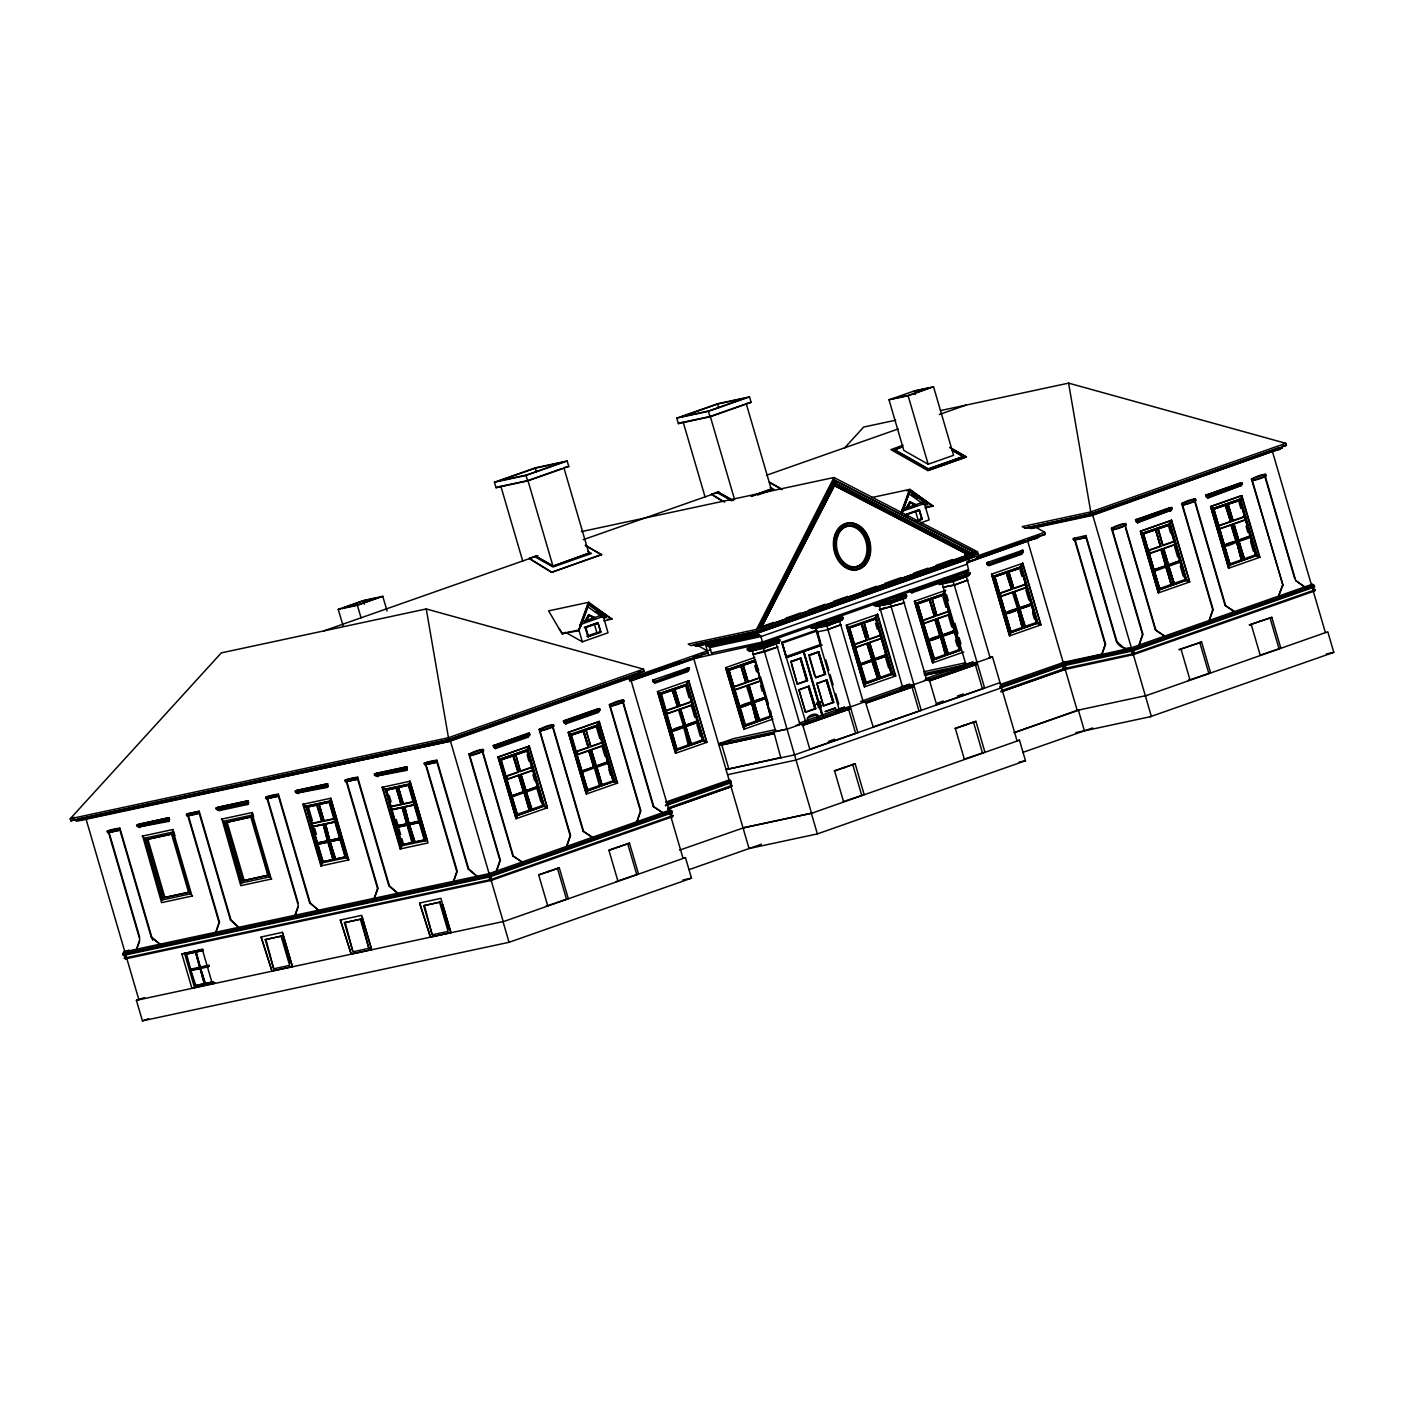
<?xml version="1.0" encoding="UTF-8"?>
<svg xmlns="http://www.w3.org/2000/svg" width="1404" height="1404" viewBox="0 0 1404 1404"><rect width="100%" height="100%" fill="white"/><g stroke="black" fill="none" stroke-linecap="round" stroke-linejoin="round"><path stroke-width="1.5" d="M818.269 703.457L816.25 704.141M137.434 826.517L167.883 820.796L169.357 820.129L169.112 817.654L138.592 824.183L136.539 825.868L167.392 819.866M295.946 792.558L326.395 786.819L327.852 786.17L327.606 783.678L297.104 790.224L295.033 791.891L325.886 785.889M375.184 775.57L405.633 769.848L407.107 769.181L406.862 766.707L376.342 773.235L374.289 774.92L405.124 768.918M653.193 681.853C658.055 681.66 652.86 684.397 652.702 680.133L688.802 667.672L689.434 668.444L654.878 681.484L654.475 679.817L652.702 680.133M910.845 592.014L912.231 592.751L910.389 591.435M987.468 564.338C991.944 564.531 986.749 566.76 986.714 562.723L1022.814 550.245L1023.428 551.035L987.205 564.426M248.824 802.404L246.683 803.035L247.718 804.51L248.368 800.666L217.848 807.212L215.742 808.792L246.911 802.983L246.384 801.333L248.368 800.666M527.606 736.293L528.746 736.047L527.606 737.275L527.641 733.485L493.208 745.594L493.717 747.297L495.858 747.612L529.554 734.924M687.311 670.603L687.135 668.041L688.802 667.672M125.904 957.177L123.868 953.263L124.394 951.736M1111.441 528.237C1128.798 519.217 1132.888 525.675 1112.407 529.852L1112.74 527.957L1111.441 528.237L1142.505 634.433L1139.013 645.173L1142.961 634.345L1111.898 528.15M529.326 558.652L551.509 572.341L601.544 554.755L585.38 545.243M534.503 556.528L552.965 567.005L591.505 553.457L587.82 551.351M535.749 556.388L552.983 566.163L588.838 553.123M551.509 572.341L601.579 554.44M588.996 553.211L552.983 566.163L527.939 480.519L561.916 468.567M711.67 494.541L722.762 501.386M716.847 492.418L731.624 500.807M718.093 492.277L731.888 500.105M751.316 496.437L771.182 489.013M902.526 446.577L894.19 449.947L902.491 446.893M894.208 449.789L927.904 469.076L963.091 456.704L951.859 450.175M927.833 470.586L966.391 456.879L949.771 447.437L966.373 457.037L927.833 470.586L890.908 449.631L903.088 445.191M1313.828 585.731C1313.758 587.311 1313.495 589.662 1315.021 590.628A2.281 2.281 35.1 0 1 1314.425 591.066L1132.923 654.808L1131.905 654.036L1132.607 652.667L1131.115 651.298L1131.01 647.928L1312.231 584.275L1313.881 585.521M330.747 798.244L329.975 801.965L345.998 856.791L348.262 860.09L330.747 798.244L302.895 804.281L320.937 865.935L348.771 859.897L331.344 800.298M427.413 840.856L409.986 781.256L428.027 842.926L400.175 848.964L382.151 787.293L409.986 781.256L409.231 784.994L426.026 840.68L401.298 845.857L385.398 789.101L409.442 783.941L426.026 840.68L424.306 839.89L408.336 785.275L409.231 784.994L385.749 790.329L409.231 784.994L408.388 785.485L409.442 783.941M1064.601 663.759L1063.6 662.302M1065.338 667.777L1064.495 665.689L1063.354 666.9L1064.987 668.286L1065.215 665.233L1066.32 669.006L1000.806 691.944M1062.231 663.355L1131.431 647.841L1132.01 650.122L1062.723 664.759M517.813 814.127L516.093 818.707L498.051 757.037L516.093 818.707L547.384 807.774L529.343 746.103L498.051 757.037L501.895 759.722L527.588 750.684L516.04 754.755M585.714 791.961L568.269 732.361L586.31 794.015L588.03 789.452M677.307 748.683L675.587 753.264L657.546 691.593L675.587 753.264L706.861 742.33L688.837 680.659L686.433 683.836M743.067 727.272L725.64 667.655L744.12 729.22L744.787 725.096L728.746 670.27L725.64 667.655L754.861 657.441M864.425 686.872L865.531 682.642L849.508 627.834L846.384 625.201L877.675 614.268L895.717 675.938L864.425 686.872L846.384 625.201L863.829 684.819M963.793 652L932.502 662.934L914.478 601.263L932.958 662.828L934.239 658.353L933.309 659.88L916.724 603.158L944.436 593.734L960.898 650.052L933.309 659.88M124.324 954.334L123.096 954.755C126.729 955.001 124.236 957.861 124.991 958.756A2.281 2.281 35.1 0 0 125.728 958.809L491.681 880.308L489.733 873.516L123.903 951.912L122.797 953.72L123.096 954.755L489.733 876.184L672.147 812.038C669.217 814.197 672.849 815.285 672.709 816.444A2.281 2.281 35.1 0 1 672.112 816.882L490.593 880.624L489.68 880.01L488.697 873.744L669.919 810.09C674.482 810.81 668.655 813.46 671.849 811.021L489.434 875.148L122.797 953.72L124.236 953.369M820.305 705.352L820.796 705.58M152.685 940.224L119.919 828.184C118.901 828.027 102.229 830.975 108.529 832.519L139.786 939.416L136.592 949.192L139.663 941.189M186.907 815.847L187.767 815.548L219.024 922.428L215.847 932.221L219.55 922.252L187.785 813.653C181.52 818.093 198.122 813.934 199.157 813.109L230.414 919.989L238.61 927.342L230.94 919.813L199.175 811.214L187.785 813.653M267.023 798.56L278.413 796.121L309.67 903L318.375 910.178L310.179 902.825L278.431 794.225C277.395 794.067 260.74 796.998 267.023 798.56L298.28 905.44L295.086 915.232L298.157 907.23M346.279 781.572L357.651 779.132L388.908 886.029L397.63 893.19L389.435 885.854L357.669 777.237C356.634 777.079 339.979 780.027 346.279 781.572L377.536 888.469L374.341 898.244L378.045 888.293L346.893 781.765M425.517 764.601L436.907 762.161L468.164 869.041L476.869 876.201L468.673 868.865L436.925 760.266C435.889 760.091 419.234 763.039 425.517 764.601L456.774 871.48L453.597 881.273L457.283 871.305L426.763 766.882M1074.569 537.995L1073.06 539.469L1074.586 539.873L1105.141 644.366L1101.947 654.159L1105.615 644.208L1075.183 540.084M587.662 606.703L603.72 618.058L606.458 617.462L588.609 604.861L580.765 626.5L580.256 624.78L588.101 603.141L611.916 619.129L603.895 620.849M588.803 602.263L578.764 630.027L562.004 633.625L548.595 610.88L588.803 602.263L611.916 619.129M589.013 602.948L578.957 630.712L562.004 633.625M483.502 751.07L469.831 755.756C490.961 751.122 485.661 745.384 468.866 754.141L499.929 860.354L496.472 871.059L500.386 860.248L469.322 754.053M553.755 726.359L540.049 731.063C561.231 726.412 555.914 720.691 539.101 729.448L570.147 835.661L566.654 846.384L570.603 835.555L539.557 729.36M623.99 701.667L610.319 706.37C631.449 701.719 626.149 695.998 609.354 704.755L640.417 810.95L636.925 821.691L640.873 810.863L609.81 704.65M902.14 509.915L908.546 492.207M901.35 513.144L909.967 489.347L933.081 506.212L925.06 507.932M902.333 511.688L910.178 490.031L933.081 506.212M901.93 513.583L909.757 491.944L927.623 504.562L924.885 505.142L908.809 493.787M1195.804 500.649L1182.624 505.177C1203.07 500.754 1197.84 495.033 1181.659 503.545L1212.723 609.757L1209.23 620.48L1213.179 609.652L1182.115 503.457M1282.484 585.24L1278.553 596.051L1282.923 585.135L1252.368 480.642C1272.866 476.465 1268.76 470.007 1251.42 479.027L1282.923 585.135M563.934 722.621L566.023 723.85L565.601 722.253L600.157 709.213L597.858 708.792L563.425 720.901L563.934 722.621L565.865 722.165L565.198 720.568L563.425 720.901M988.942 564.004L988.469 562.39L986.714 562.723M1135.52 519.778L1137.187 519.41L1137.696 521.13L1172.252 508.09L1169.953 507.669L1135.52 519.778L1136.029 521.481L1138.17 521.797L1171.866 509.108M1205.738 495.086L1207.405 494.734L1207.984 496.384L1242.47 483.397L1240.171 482.994L1205.738 495.086L1206.247 496.805L1208.388 497.121L1242.084 484.433M278.431 794.225L276.816 795.384L278.413 796.121M406.862 766.707C402.351 765.917 406.721 772.726 406.914 769.392M436.925 760.266L435.328 761.424L436.907 762.161M779.571 640.961L778.746 642.19M842.944 618.673L840.434 620.27M906.335 596.402L903.825 597.999M969.725 574.113L967.654 575.605M320.937 865.935L323.236 861.67L312.495 826.903L335.784 821.831L312.372 826.587L334.678 821.814M400.175 848.964L402.474 844.681L391.646 809.968M729.167 779.817L730.642 780.747L731.677 786.556L668.093 808.915M840.715 620.445L840.733 620.392A1.878 1.228 70.6 0 1 840.382 620.726M967.496 575.868L967.496 575.833A1.878 1.228 70.6 0 1 967.145 576.166M1064.636 663.671L999.841 686.328M547.384 807.774L528.887 746.208L526.869 750.631L532.186 766.988L520.568 771.042M617.602 783.081L613.109 780.764L597.086 725.938L599.104 721.516L617.602 783.081L586.31 794.015M755.019 660.003L770.48 716.058L771.603 716.742L744.471 726.272L727.886 669.55L755.019 660.003L758.634 670.55M1140.978 533.292L1158.405 592.892L1189.697 581.958L1171.656 520.287L1169.181 524.815L1175.446 544.594L1149.753 553.632M470.656 755.58L470.322 753.983L468.866 754.141M540.891 730.887L540.54 729.29L539.101 729.448M611.144 706.194L610.81 704.58L609.354 704.755M1113.232 529.677L1126.078 525.166M1183.449 504.984L1183.116 503.387L1181.659 503.545M1252.368 480.642L1253.105 479.168L1251.42 479.027M833.958 477.5L756.545 629.396L757.142 631.449L978.097 553.773L977.5 551.719L833.958 477.5L581.396 531.625M759.02 626.833L833.923 479.87L975.324 552.474L759.88 628.027L834.081 483.625M834.608 479.712L758.02 628.781M972.112 553.509L834.678 482.449L759.88 628.027M834.818 484.661L761.494 627.342L834.274 484.38L969.286 554.352M833.59 484.52L835.555 483.064M835.047 484.608L836.328 483.309M126.307 958.616L125.518 955.562L123.289 955.44L489.926 876.868L672.341 812.723L670.48 814.039L671.533 817.093M1313.073 587.521L1313.933 591.207L1315.46 589.662L1133.046 653.79L1063.6 668.673L1064.601 669.445M565.461 723.973L598.402 712.46L599.771 710.248M654.738 683.204L687.679 671.709L689.048 669.48M988.732 565.777L1021.673 554.282L1023.06 552.053M1170.497 511.337L1171.059 510.249L1137.556 522.832L1136.029 521.481M1206.247 496.805L1207.773 498.157L1241.276 485.556L1240.136 485.802M588.574 614.689L584.678 621.884L595.542 618.058L588.574 614.689L594.454 617.532M589.031 614.601L585.293 620.761M588.873 615.707L586.346 620.392L589.329 615.619L593.857 617.813L589.329 615.619M915.601 504.633L909.739 501.79L905.826 508.968L914.881 505.791M910.196 501.684L906.44 507.844M910.038 502.807L907.493 507.476L910.494 502.702L915.004 504.896L910.494 502.702M526.939 749.28L528.887 746.208M599.789 738.469L596.173 726.149L599.104 721.516L617.146 783.186L613.846 781.695M875.271 617.444L877.675 614.268M942.382 595.05L945.313 590.435L943.277 594.857L948.613 611.214L936.994 615.268M1020.427 566.409L1022.849 563.232L1040.873 624.903L1009.581 635.837L992.154 576.219M1169.251 523.481L1171.199 520.393L1189.697 581.958M1064.495 669.515L1063.126 662.548M598.402 712.46L597.823 711.617L599.28 711.091L564.934 723.165M1169.918 510.477L1171.375 509.968L1137.977 521.709M844.559 447.999L863.635 427.062L895.647 420.2M119.919 828.184L118.375 829.676L119.919 830.08L151.176 936.977L159.88 944.137L151.176 936.977M136.644 824.938L169.112 817.654M167.234 818.321L168.568 821.498L169.182 820.34M199.175 811.214L197.613 812.056L198.297 813.407M327.606 783.678C323.095 782.888 327.465 789.697 327.676 786.38M357.669 777.237L356.072 778.395L357.651 779.132M374.377 773.99L404.966 767.374M493.208 745.594L494.875 745.226L495.454 746.875L529.87 734.766L529.396 733.151L527.641 733.485M600.034 710.161L598.104 710.599M689.311 669.392L687.381 669.831M1023.305 551.965L1021.638 552.316M1172.129 509.02L1170.199 509.476L1169.953 507.669M1242.347 484.345L1240.662 484.696M671.603 816.988L673.148 815.478L490.733 879.606L124.096 958.177L125.605 957.616M124.324 951.824L124.078 953.263M1063.828 662.319L1063.793 664.934L1061.898 662.846M306.142 806.072L322.06 862.846L306.142 806.072L330.186 800.929L346.788 857.651L322.06 862.846L322.551 861.705L345.998 856.791L345.121 857.072L329.08 802.263L329.975 801.965L306.511 807.318L329.975 801.965L329.15 802.474L330.186 800.929M316.76 805.124L321.744 821.27M319.041 804.632L324.026 820.796L319.217 804.352M395.998 788.135L400.912 802.053M398.28 787.644L403.281 803.808L398.473 787.363M506.809 775.903L506.984 779.536L533.134 770.41L542.892 805.44L544.489 805.826L516.883 815.671L500.298 758.932L528.009 749.508L544.489 805.826L516.883 815.671M596.173 726.149L597.595 725.85L613.109 780.764L614.706 781.15L587.118 790.978L570.515 734.239L598.227 724.815L614.706 781.15L587.118 790.978M706.861 742.33L688.381 680.747L686.363 685.187L703.509 740.68L676.377 750.21L659.792 693.488L687.504 684.046L703.983 740.382L676.377 750.21M727.886 669.55L755.58 660.126L755.176 661.302L728.746 670.27L754.966 661.161L770.48 716.058L772.06 716.444L744.471 726.272M860.161 623.955L861.529 623.657L866.338 640.101L854.316 644.26L855.317 647.7L881.466 638.557L891.224 673.604L892.821 673.99L865.233 683.818L848.63 627.097L876.342 617.672L892.821 673.99L865.233 683.818M1011.494 589.066L1006.229 572.727L1011.494 589.066L999.472 593.243L1000.49 596.665L1026.622 587.539L1036.398 622.569L1037.977 622.955L1010.389 632.783L993.804 576.061L1021.515 566.637L1037.977 622.955L1010.389 632.783M1175.446 544.594L1185.204 579.641L1186.801 580.027L1159.195 589.856L1142.61 533.116L1170.322 523.692L1186.801 580.027L1159.195 589.856M1230.536 521.446L1225.271 505.107L1230.536 521.446L1218.514 525.605L1219.514 529.027L1245.664 519.901L1255.422 554.949L1257.019 555.335L1229.413 565.163L1212.828 508.423L1240.539 498.999L1257.019 555.335L1229.413 565.163M763.601 644.12L748.981 647.191L747.525 648.806L749.508 648.121M529.378 810.073L524.341 792.558L529.448 810.02L527.851 810.617M530.659 809.617L520.287 774.92M537.785 787.977L526.219 792.031L531.941 809.16M543.629 806.387L546.928 807.862L543.506 805.106L517.971 814.074L517.655 815.268L500.298 758.932M602 784.731L596.893 767.251L602 784.731L599.438 785.626L594.418 767.9L582.309 772.323L582.572 771.007M600.947 784.889L590.505 750.227M613.109 780.764L588.188 789.399L587.872 790.575L570.515 734.239M688.258 744.962L683.695 727.132L672.13 731.203L671.849 730.238L683.555 726.149L678.501 709.915M690.154 744.173L680.133 709.599L689.785 744.26M697.806 722.428L685.714 726.588L691.435 743.716M703.123 740.926L706.405 742.418L703 739.645L676.693 749.034L661.495 694.015L657.546 691.593L688.837 680.659M745.384 724.745L728.764 669.55L745.226 725.886L745.542 724.692L770.48 716.058M751.684 703.457L756.335 721.024L751.912 703.176L740.364 707.23M758.23 720.234L747.858 685.538M765.356 698.595L753.808 702.649L759.529 719.778M866.145 682.291L849.508 627.834L875.92 618.848L861.529 623.657M861.108 664.776L872.674 660.722L877.781 678.185L871.989 661.108L877.553 678.483L876.184 678.764M878.992 677.781L868.62 643.085M880.273 677.325L874.938 659.915L886.503 655.861L885.204 656.335L888.609 667.971M895.717 675.938L891.838 673.253L866.303 682.239L865.987 683.432L848.63 627.097M940.522 637.065L945.787 654.299M947.086 653.843L937.065 619.269L946.84 653.913M954.72 632.116L942.646 636.258L948.367 653.386M1011.319 631.256L1009.581 635.837L991.557 574.166L994.664 576.798L1010.704 631.607L994.664 576.798L1021.094 567.813L994.664 576.798L995.559 576.798L993.804 576.061M1017.602 609.968L1022.27 627.535L1017.847 609.687L1006.282 613.741M1014.004 592.19L1024.007 626.991L1013.776 592.049M1031.8 605.001L1019.725 609.16L1025.446 626.289M1037.135 623.516L1040.417 624.991L1037.012 622.235L1011.459 631.203L1011.143 632.397L994.681 576.061L1021.515 566.637L1020.936 567.865L1022.393 563.337L1040.873 624.903M1160.125 588.329L1158.405 592.892L1140.364 531.238L1143.488 533.853L1159.511 588.662L1143.488 533.853L1169.901 524.885L1157.616 528.887L1162.881 545.226L1158.353 528.939M1174.025 583.415L1168.777 565.97L1174.095 583.608L1171.533 584.503L1165.969 567.128L1171.076 584.608L1166.654 566.742L1154.86 571.095M1173.042 583.766L1162.6 549.104M1169.111 568.164L1174.253 583.344M1185.941 580.572L1189.241 582.063L1185.818 579.29L1160.283 588.276L1159.967 589.452L1142.61 533.116M1230.343 563.636L1228.623 568.216L1210.581 506.546L1213.705 509.161L1229.728 563.987L1213.705 509.161L1240.118 500.193L1213.705 509.161L1214.583 509.178L1212.828 508.423M1236.871 542.049L1241.294 559.915L1236.731 542.084C1220.199 550.122 1220.55 544.138 1236.591 541.102L1231.747 525.026L1234.151 524.201L1238.714 540.329L1250.367 536.012L1238.346 540.171L1233.642 524.061L1238.854 540.294M1243.189 559.125L1232.817 524.429M1250.841 537.381L1238.749 541.54L1244.47 558.669M1259.914 557.283L1256.036 554.598L1229.728 563.987L1230.185 564.759L1213.705 508.441L1240.539 498.999L1239.978 500.245L1241.873 495.612L1259.914 557.283L1228.623 568.216L1211.196 508.599M1063.6 668.673L1063.635 666.075M934.38 658.301L917.602 603.895L914.478 601.263L945.769 590.329M311.39 823.534L307.213 806.844L302.895 804.281M390.645 806.545L386.451 789.873L382.151 787.293M317.111 843.049L327.658 840.978L323.271 824.517L327.465 840.803M402 807.721L406.897 824.008L396.981 825.833M396.753 827.447L407.616 825.008L396.788 827.202L396.648 826.201M401.807 838.504L403.51 844.313L401.298 845.857L386.012 791.189M494.436 482.221L535.538 467.778L567.163 461.003L568.76 466.479L527.658 480.94L496.033 487.714L494.436 482.221L526.044 475.447L567.163 461.003M676.781 418.129L717.883 403.668L749.508 396.893L751.105 402.369L710.003 416.83L678.378 423.604L676.781 418.129L708.388 411.354L749.508 396.893M535.24 468.199L499.28 480.835L526.342 475.043L562.32 462.39L535.24 468.199L536.31 471.849M717.584 404.089L681.624 416.725L708.687 410.933L744.646 398.28L717.584 404.089L718.655 407.739M496.033 487.714L500.14 486.258M678.378 423.604L682.484 422.165M705.106 497.069L683.221 422.218L710.284 416.409L746.261 403.773L771.305 489.417M889.013 399.807L914.425 390.874L933.537 386.784L953.579 455.3L928.167 464.233L903.807 450.421L889.013 399.807L908.125 395.717L933.537 386.784M343.067 625.815L338.259 609.389L363.671 600.438L382.783 596.349L387.065 611.003M363.39 600.842L342.804 608.072L357.651 604.896L378.238 597.648L363.39 600.842L364.391 604.264M338.259 609.389L357.371 605.282L382.783 596.349M529.115 558.388L535.784 556.072L553.018 565.847M711.459 494.278L718.128 491.962L733.309 500.579M323.78 630.905L537.89 555.633M583.187 539.715L719.059 491.944M766.408 475.307L898.174 428.975M939.346 414.496L966.11 405.089M751.351 496.121L771.34 489.101M757.633 495.05L773.85 489.347L770.164 487.258M927.904 469.076L963.109 456.546M581.502 622.095L601.07 615.338L602.842 616.602L579.729 624.727M901.666 509.652L922.217 502.421L924.007 503.685L901.894 511.337M585.152 627.219L588.188 636.767L585.152 627.219L598.227 622.656L584.239 627.57M916.689 521.288L922.2 519.34L919.392 509.757L906.545 514.268M905.404 514.671L919.392 509.757M598.016 623.236L585.854 627.518L588.399 636.188L600.561 631.923L598.016 623.236L594.383 624.008L596.911 632.695L600.561 631.923M915.636 521.147L921.726 519.006L919.181 510.319L907.019 514.601L908.037 518.076M586.784 636.258L596.911 632.695M74.307 817.339L70.2 818.795L70.797 820.849L448.824 739.838L644.085 671.182L643.488 669.129L426.254 608.95L221.305 652.878L70.2 818.795L448.227 737.784L643.488 669.129M587.96 636.819L601.035 632.256L597.999 622.709M70.797 820.849L74.903 819.409M565.566 632.309L582.344 641.821L608.037 632.783L603.229 616.338L596.086 611.284M921.287 522.657L929.185 519.866L924.885 505.142M75.641 819.462L76.044 820.831L80.186 819.374M710.705 649.701L449.842 741.312L77.992 820.269L82.327 819.497M139.874 827.64L140.031 826.587L138.75 827.044L169.2 821.27M167.497 820.076L169.621 819.357M169.357 820.129L138.347 826.974L140.031 826.587M192.576 895.927L161.548 902.649L142.629 835.994M1025.025 528.185L1091.136 514.022L1286.415 445.384L1285.801 443.313L1090.539 511.969L1022.217 526.605L1025.025 528.185L1091.434 513.601L1279.5 447.49M144.401 838.241L162.443 899.911L144.401 838.241L172.236 832.203L190.277 893.874L172.885 833.713L146.56 839.522L163.584 897.77L188.627 892.4L171.604 834.151L146.56 839.522M695.349 645.805L757.827 632.414L973.849 556.475L973.446 555.106L757.423 631.045L693.488 644.752L695.349 645.805L757.914 632.291M1027.588 527.29L1031.414 528.518L1092.154 515.496L1280.027 448.701M142.102 836.187L173.131 829.466M696.138 645.524L700.227 644.945M1031.414 528.518L1035.52 527.062M761.53 626.693L773.85 622.358M786.187 618.023L800.578 612.969M808.792 610.073L825.236 604.299M833.467 601.403L847.858 596.349M862.231 591.295L876.622 586.24M884.853 583.344L901.298 577.571M913.618 573.236L928.009 568.164M936.24 565.285L952.684 559.494M295.717 792.611L297.823 791.891M271.814 878.939L240.786 885.661L221.867 819.023M449.122 739.417L639.241 672.586L639.645 673.955L449.526 740.785L449.122 739.417L77.782 819.006M298.368 793.681L298.525 792.628L297.244 793.067L327.711 787.311M1091.838 514.97L1281.957 448.139L1281.571 446.77M707.37 650.877L698.174 645.664L756.861 633.081L969.093 558.476L967.268 564.127L760.88 636.626L762.863 643.383L692.312 658.932M697.068 646.051L758.107 632.976L1044.716 532.274L1045.313 534.327L966.654 562.214M223.657 821.252L241.681 882.923L223.657 821.252L251.492 815.215L269.006 877.061L251.492 815.215M325.991 786.117L328.115 785.398M629.132 679.676L680.413 661.653M692.716 657.318L698.876 655.159M976.728 557.476L1023.902 540.891M1028.009 539.452L1045.313 534.327M221.358 819.199L252.387 812.477L253.597 816.637M327.852 786.17L296.841 792.997L298.525 792.628M642.962 675.517L653.211 671.919M671.674 665.426L690.136 658.932M1002.86 548.999L1025.429 541.067M225.798 822.551L252.141 816.724L225.798 822.551L242.839 880.782L269.164 874.955L242.839 880.782M630.027 680.326L707.967 652.93L700.912 654.439L701.316 655.808L629.536 681.045M966.882 562.46L1038.662 537.206L1038.258 535.837M631.554 680.782L701.298 656.265L697.648 657.037M966.847 562.899L1038.662 537.206M377.5 775.534L376.096 776.026L407.107 769.181M377.623 776.693L377.764 775.64L376.483 776.096L406.949 770.322M968.391 569.62L762.46 642.014L711.442 652.948M749.596 647.314L750.473 646.753M823.972 621.533L824.99 621.165L821.358 621.954M827.5 620.34L837.784 616.742M887.346 599.245L888.837 598.788M890.891 598.069L901.175 594.454M951.192 576.868L952.228 576.5M405.247 769.129L407.353 768.409M761.143 644.05L968.795 570.989L967.268 564.127M937.995 581.958L911.81 591.172L911.933 590.224M774.99 642.979L779.22 642.804L763.302 648.402L749.174 651.421L763.109 647.683L762.197 644.366L777.096 639.118L779.202 639.715M905.966 595.156L903.86 594.559L880.764 601.544M655.159 682.081L688.557 670.322L687.1 670.849M760.968 644.875L762.372 644.383M938.995 582.449L912.074 591.751L910.125 591.523L909.634 589.82M951.122 578.027L953.755 577.272M989.153 564.654L1022.568 552.913L1021.322 553.176M749.859 649.368L747.893 650.052L749.262 650.666M813.249 627.079L811.284 627.763L814.039 627.886M911.652 592.874L938.539 583.502M950.824 579.15L952.789 578.448M906.457 595.015L889.153 601.087L873.814 604.387L874.183 605.633L889.539 602.298L906.826 596.261L906.457 595.015L902.614 595.84M969.848 572.727L952.544 578.817L937.205 582.098L937.556 583.344L952.93 580.01L970.199 573.973L969.848 572.727L966.005 573.552M877.412 605.598L874.657 605.493M940.803 583.327L938.047 583.204M752.404 649.719L753.088 654.018M752.597 650.403L776.324 643.629M890.031 602.895L913.881 684.432L902.491 686.872L879.36 605.844M952.175 576.342L953.263 580.835L939.136 583.888L943.312 583.169M779.027 642.119L763.302 648.402M888.644 603.387L905.791 597.542L890.066 603.825L875.745 606.177L890.066 603.825M952.035 581.098L969.181 575.271L953.439 581.554L939.329 584.573M318.48 804.299L316.935 804.825L322.078 821.586L311.583 823.867L312.636 826.5M863.337 702.193L839.697 621.358L817.286 627.921M966.443 576.798L942.242 583.748M826.675 626.114L842.4 619.831L826.675 626.114L812.354 628.466L826.5 625.412L825.763 623.376L843.067 617.286L843.435 618.532L826.131 624.622L810.792 627.904L810.424 626.658L825.798 623.341L825.341 621.235L816.689 623.095M822.2 645.015L786.222 657.669L781.712 642.242L816.373 630.15M1125.201 649.104L1117.005 641.751L1085.959 535.556L1084.432 537.03L1085.976 537.434L1116.531 641.926C1124.744 654.966 1134.502 641.505 1134.011 654.492L1063.899 669.708L1062.793 665.935L1132.256 651.052L1314.67 586.925L1313.53 587.153M879.378 609.582L904.667 602.702L879.466 609.933L885.362 607.511M470.164 753.86L483.011 749.35M494.98 745.261L529.396 733.151M540.382 729.185L553.264 724.657M565.198 720.568L599.613 708.476M610.652 704.475L623.499 699.964M1112.74 527.957L1125.587 523.446M1137.293 519.445L1171.708 507.353M1182.958 503.281L1195.313 498.929M1207.51 494.77L1241.926 482.66M1252.701 478.746L1265.548 474.236M827.833 629.343L841.189 624.64L827.921 629.676L816.566 632.081M954.597 584.766L967.953 580.063L954.702 585.117L942.751 587.311L954.632 584.731M493.717 747.297L495.805 748.525L494.717 747.858M1253.21 480.466L1266.057 475.956M1208.195 497.016L1241.592 485.275L1240.346 485.556M495.243 748.648L528.185 737.153M991.557 574.166L1022.849 563.232M659.792 693.488L687.504 684.046L687.082 685.24L660.67 694.208L686.872 685.099L702.386 739.996M861.793 623.815L849.508 627.834L876.342 617.672L875.78 618.901L877.219 614.373L895.261 676.026L891.961 674.552M916.724 603.158L944.436 593.734L943.857 594.963L917.602 603.895L943.804 594.769L959.827 649.578L958.405 649.859M396.7 787.679L401.07 804.685L396.261 788.241M673.042 690.312L678.079 706.703L673.042 690.312L675.096 689.592M861.898 623.92L866.935 640.312L861.898 623.92L864.162 623.148L868.971 639.592L864.373 622.92M1007.054 572.885L1012.091 589.276L1007.054 572.885L1009.09 572.165M599.104 721.516L568.269 732.361L572.112 735.029L597.806 726.008L585.521 730.01M1140.364 531.238L1171.199 520.393M1210.581 506.546L1241.417 495.7L1259.458 557.37L1256.159 555.879M498.508 756.949L529.343 746.103M568.725 732.256L599.561 721.428M1140.82 531.133L1171.656 520.287M1211.038 506.44L1241.873 495.612M312.021 823.288L322.253 821.094M782.87 644.998L786.222 656.493L821.147 644.278M787.521 657.107L821.515 645.173M323.64 821.287L319.094 804.755L323.64 821.287L333.889 819.094M542.892 805.44L526.869 750.631L528.009 749.508L501.175 758.932L502.053 759.669L501.175 759.669L513.776 755.703L518.585 772.147L506.809 776.272L507.599 778.992L532.993 770.094L532.204 767.374L520.41 771.48L515.83 755.001L513.548 755.756L518.585 772.147M597.086 725.938L598.227 724.815L571.393 734.976L583.678 730.975M324.026 820.796L334.784 818.409L335.275 822.024M583.783 731.08L588.803 747.472L583.783 731.08L586.047 730.308L590.856 746.752L585.977 729.904M1155.861 529.94L1160.669 546.384L1155.861 529.94L1158.142 529.185L1162.723 545.682L1174.288 541.611M324.798 824.499L329.501 840.61L340.505 837.942L329.729 840.312L325.535 824.043L329.729 840.312M800.912 658.072L790.698 661.6L800.912 658.072L807.528 680.694L797.314 684.222L791.294 663.653M818.901 651.754L808.686 655.282L818.901 651.754L825.517 674.359L815.759 677.799L809.143 655.177M790.803 661.916L800.333 658.599L806.756 680.554L797.454 683.818M808.792 655.598L818.321 652.281L824.745 674.236L815.443 677.5M391.26 806.317L401.509 804.123M692.681 704.966L666.479 714.092L665.478 710.652L677.5 706.493L672.235 690.154L677.5 706.493M691.172 701.631L680.062 705.598M760.775 681.028L734.555 690.154L733.555 686.714L745.577 682.555L741.049 666.268M759.775 677.606L748.139 681.66M891.224 673.604L875.727 618.708L880.466 635.134L868.9 639.206M923.218 620.129L934.415 616.163L929.606 599.719M667.321 713.495L666.303 710.828L678.079 706.703M679.905 706.036L674.798 689.241L679.905 706.036L691.47 701.965M743.33 665.215L748.209 682.046L743.172 665.654L741.136 666.373L746.173 682.765L734.608 686.837M747.981 682.098L759.775 677.992L760.564 680.712L735.398 689.557M866.935 640.312L855.369 644.383M868.743 639.645L880.536 635.538L881.326 638.258L856.159 647.104M934.415 616.163L929.15 599.824L930.203 599.929L935.011 616.374L923.218 620.498L924.025 623.218L949.42 614.32L948.613 611.6L936.837 615.707L932.186 598.824L936.837 615.707M1012.091 589.276L1000.297 593.401L1001.105 596.121L1026.499 587.223L1025.692 584.503L1013.899 588.609L1008.809 571.832L1013.899 588.609M402.878 804.299L398.332 787.767L402.878 804.299L413.39 802.017L414.18 804.738L391.628 809.599L414.18 804.738M413.513 801.614L403.281 803.808M393.295 809.371L391.751 809.915L415.04 804.861L414.145 805.159M667.093 713.548L692.26 704.703M922.849 620.235L923.411 623.762L949.56 614.636L948.191 614.917L951.719 626.991M678.711 710.073L681.098 709.248M746.788 686.135L749.192 685.31L753.755 701.438L765.461 697.349L765.742 698.314M867.69 643.646L872.253 659.792L867.549 643.681L869.813 642.892L874.657 658.967L869.445 642.734M1012.705 592.646L1015.11 591.821M403.334 807.651L413.355 842.418L403.141 807.476M404.036 807.528L408.757 823.621L419.147 821.375L419.427 822.34M506.44 776.008L518.006 771.954L513.197 755.51L511.828 755.791M604.931 756.072L601.983 746.015L603.351 745.717L577.202 754.843L576.202 751.421L588.223 747.261L583.415 730.817L582.046 731.115M602.404 742.295L590.786 746.349M1148.753 550.192L1160.318 546.138L1155.51 529.694L1143.488 533.853L1144.365 533.853L1143.488 533.116L1170.322 523.692L1169.181 524.815L1185.204 579.641M1162.424 545.331L1174.446 541.172L1173.077 541.453M1225.271 505.107L1228.36 504.492L1233.168 520.937L1227.833 504.194L1232.642 520.638L1244.664 516.479L1239.908 500.035L1255.422 554.949M578.044 754.264L577.026 751.579L588.803 747.472M590.628 746.805L602.193 742.734M1150.139 553.123L1149.121 550.456L1160.897 546.349M1231.115 521.656L1226.078 505.264L1231.115 521.656L1219.567 525.728M1232.94 520.989L1244.734 516.883L1245.524 519.603L1220.357 528.448M163.584 897.77L187.838 892.4M327.781 841.996L332.976 859.652L328.378 841.996L317.532 844.19L319.147 843.822L318.761 842.453M328.378 841.996L317.62 844.366M577.816 754.299L602.983 745.454M1149.911 553.176L1175.078 544.331M330.133 841.68L335.24 859.16L330.133 841.68L340.891 839.311L329.782 841.558L335.767 858.985M582.765 772.218L582.362 770.849L594.278 766.917L589.434 750.842L591.698 750.034M1161.529 549.719L1165.566 565.759L1160.862 549.648L1163.916 548.894L1168.497 565.022L1180.15 560.687L1180.553 562.056L1168.988 566.128M396.507 826.254L397.999 825.482L396.226 819.445M683.695 727.132C669.094 734.432 665.829 730.396 683.204 726.026M697.244 721.323L685.678 725.377L680.607 709.125L685.31 725.219L696.875 721.147M751.912 703.176C736.573 710.635 734.432 706.247 751.28 702.088M765.478 697.121L753.86 701.193M860.827 663.829L872.042 659.634L866.882 643.629L872.042 659.634M885.713 654.755L874.604 658.739M945.734 654.282L940.768 636.784C923.06 644.822 925.675 638.855 939.68 635.801L934.959 619.691L940.487 635.819L935.643 619.743L937.89 618.953M954.299 630.958L942.611 635.047L937.539 618.795L942.242 634.889L953.807 630.835M1017.847 609.687C1002.491 617.146 1000.35 612.758 1017.216 608.599M1019.813 607.932L1014.618 591.698L1019.322 607.792L1031.396 603.632M860.705 663.846L872.393 659.757M874.516 658.985L886.082 654.931L886.363 655.879M928.921 639.891L940.487 635.819M1019.69 607.95L1031.378 603.86L1031.659 604.826M406.704 823.815L402.509 807.546M408.985 823.341L404.791 807.054L408.985 823.341L419.743 820.954L419.006 821.428M697.525 722.27L685.959 726.342L690.821 744.067M765.601 698.332L754.036 702.404L759.16 719.883M947.753 653.737L942.891 636.012L954.439 631.94L954.158 630.993M1031.519 604.843L1019.971 608.915L1024.832 626.64M860.476 663.706L860.424 665.163L872.674 660.722M879.097 675.728L874.552 660.196L886.573 656.037M407.037 825.008L411.916 842.54M409.389 824.71L415.005 841.996L409.196 824.534L420.147 822.323L409.389 824.71L414.496 842.172L416.04 841.628M798.911 689.697L809.125 686.17L815.742 708.774L805.527 712.302L798.911 689.697L805.527 712.302M816.9 683.379L827.114 679.852L833.73 702.456L823.516 705.984L816.9 683.379L823.516 705.984M809.125 686.17L799.227 689.926M827.114 679.852L817.216 683.608M512.495 795.664L524.061 791.593L519.217 775.517L521.481 774.727M521.709 776.57L525.816 790.663L537.837 786.503L526.184 790.838L521.112 774.569M582.713 770.971L593.927 766.795L588.767 750.789L593.471 766.882M591.33 749.876L596.542 766.11L608.055 761.81L596.489 765.882M1166.373 565.777L1154 569.831L1165.566 565.759M1168.637 564.987L1163.425 548.753L1168.128 564.847L1179.693 560.793M524.061 791.593L512.144 795.541L512.091 796.998L524.341 792.558M1224.674 545.033L1236.591 541.102M334.187 859.178L323.815 824.692M596.437 767.356L608.002 763.285M817.058 702.281L818.55 707.791L819.427 707.493L817.725 702.035M818.883 701.649L821.252 706.861L820.375 707.16L819.532 701.403L821.252 706.861M743.664 729.325L772.902 719.111M816.233 704.071L818.251 703.404M822.393 701.947L819.409 702.965L822.182 702.053M814.969 708.651L808.3 686.696L814.969 708.651L805.668 711.916M832.958 702.333L826.289 680.378L832.958 702.333L823.657 705.598M123.903 951.912L129.01 950.122M526.465 791.786L531.783 809.406L529.22 810.319L524.113 792.839M780.817 757.827L773.815 731.958L774.324 733.678L719.655 745.384L719.164 743.664L733.555 738.609L775.587 729.606M1244.102 558.757L1238.995 541.295L1244.313 558.915L1241.75 559.81L1236.643 542.348M719.655 745.384L774.271 733.397M836.451 711.74L835.327 707.932L825.113 711.459M817.953 718.883L816.759 714.741L807.458 718.023M125.728 958.809L126.816 958.511M799.174 723.113L844.401 707.142M860.547 701.526L909.704 684.187L902.491 686.872M925.938 678.536L972.182 662.214M815.461 628.308L839.118 709.16L844.611 707.23M942.031 583.064L965.882 664.583L973.2 662.021M836.679 709.862L850.35 706.932L913.284 684.748L913.776 686.451L865.812 703.316L865.303 701.596L873.288 727.202M900.069 687.574L913.741 684.643L976.657 662.46L977.166 664.162L929.202 681.028L928.693 679.325M1017.058 740.891L992.505 656.949L977.114 662.355L963.46 665.285M802.597 725.289L850.403 708.739L849.894 707.019L786.96 729.202L719.164 743.664M865.987 703L913.776 686.451M929.378 680.729L977.166 664.162M850.403 708.739L802.421 725.605L801.93 723.885M181.871 953.983L202.369 949.595L212.39 983.853L214.97 982.958L191.892 988.24L181.871 953.983L202.896 949.122M213.654 981.782L194.98 985.784L185.767 954.264L203.404 950.368M781.291 757.37L726.166 769.55L794.488 754.896L1000.017 682.642M261.126 936.994L271.92 970.989L292.418 966.601L282.397 932.344L261.126 936.994L271.92 970.989M282.397 932.344L292.418 966.601M265.18 939.662L281.888 935.977L265.18 939.662L273.692 968.795L289.628 965.373L281.116 936.257M828.483 741.382L834.485 739.276M937.275 703.141L943.26 701.035M957.265 696.121L963.249 694.015M809.617 749.262L857.862 732.625L850.35 706.932M873.007 726.991L921.252 710.336L913.741 684.643M936.38 704.703L984.625 688.048L953.176 581.396M199.947 968.637L190.962 970.568L186.539 953.983M665.584 802.175L729.729 779.764M1000.35 684.485L1064.32 662.161L1065.022 664.548L1000.139 687.363M199.421 967.654L191.084 970.182M199.543 967.268L190.558 969.199M190.962 970.568L195.753 985.503L212.618 981.887M667.111 803.299L730.712 780.94M665.373 805.054L731.01 781.975M351.158 954L340.382 920.024L351.158 954L371.656 949.613L362.232 917.374M665.566 805.738L731.203 782.66M1000.332 688.048L1065.215 665.233M1001.526 687.784L795.98 760.038L727.658 774.675M668.427 807.756L732.01 785.398M1001.14 690.786L1066.022 667.971M344.419 922.691L361.144 919.006L368.883 948.384L360.372 919.269L344.419 922.691L352.948 951.807L369.656 948.121M667.584 809.02L731.677 786.556M1002.351 691.33L1065.18 669.252L1077.201 710.354L1146.647 695.471M684.327 857.862L685.468 857.616L691.488 878.167L509.055 942.295L142.418 1020.866L136.416 1000.315L144.612 997.577M1132.045 650.368L1314.46 586.223L1313.319 586.468M430.414 937.03L419.62 903.035L430.414 937.03L450.912 932.642L442.664 904.422M423.675 905.703L440.382 902.017L423.675 905.703L432.186 934.818L448.122 931.414L439.61 902.281M538.943 874.71L559.266 867.812L568.287 898.648L545.91 906.264L547.736 905.878L538.715 875.043L559.266 867.812M609.16 850.034L629.483 843.137L638.504 873.972L616.128 881.589M834.169 770.831L855.159 763.794L864.18 794.629L843.172 801.666M954.913 728.378L975.92 721.34L984.941 752.175L963.934 759.213M1201.578 642.014L1179.202 649.631L1201.578 642.014L1210.599 672.832L1188.223 680.449L1190.048 680.062L1181.027 649.227M1271.796 617.321L1249.42 624.938L1271.796 617.321L1280.817 648.157L1260.494 655.054M629.483 843.137L608.932 850.368L617.953 881.185M855.159 763.794L834.608 771.024L843.628 801.859M975.92 721.34L955.369 728.571L964.39 759.406M273.692 968.795L265.953 939.399M142.418 1020.866L148.613 1018.69M352.948 951.807L345.191 922.41M371.656 949.613L361.635 915.355L340.382 920.024M432.186 934.818L424.447 905.44M679.606 850.14L744.331 827.535M1013.986 732.59L1077.201 710.354M1014.794 732.555L1079.711 709.827M450.912 932.642L440.891 898.367L419.62 903.035M685.468 857.616L503.053 921.744L509.055 942.295M743.049 827.991L811.372 813.355L1019.479 740.189L1025.482 760.74L817.374 833.906L749.052 848.542L693.611 658.195M1145.366 695.928L1327.798 631.8L1333.8 652.351L1150.245 716.724M689.206 869.585L761.424 844.208M1022.849 752.386L1092.628 727.939M333.889 818.707L334.784 818.409M334.907 822.13L335.784 821.831M413.145 801.719L414.04 801.438M339.61 838.241L340.505 837.942M340.014 839.61L340.891 839.311M418.848 821.252L419.743 820.954M419.252 822.621L420.147 822.323M217.918 810.02L219.673 810.459L216.62 809.476M247.069 803.772L248.543 803.158M965.689 572.709L966.601 572.744M902.316 594.98L903.211 595.033M838.925 617.269L842.593 617.427L840.838 617.813M775.534 639.557L776.447 639.61M571.393 734.976L587.416 789.785M501.175 759.669L517.198 814.478M676.693 749.034L677.149 749.824L660.67 694.208M746.893 403.281L751.105 402.369M564.548 467.392L568.76 466.479M892.312 398.859L908.335 395.419L930.238 387.732L914.215 391.154L915.232 394.577M525.868 480.958L500.877 486.31L522.762 561.161M940.487 410.582L1068.584 383.134L1285.801 443.313M834.678 482.449L835.871 483.397L835.275 484.573L833.292 485.1L967.988 554.738M835.784 483.029L761.108 627.535M871.866 497.525L909.967 489.347M906.528 490.821L910.178 490.031M921.305 502.614L922.217 502.421M923.095 503.878L924.007 503.685M909.265 490.224L928.026 502.65M926.587 506.879L932.87 505.528M919.181 510.319L915.531 511.109L918.076 519.796L921.726 519.006M922.2 519.34L919.164 509.792M1282.133 446.296L1286.415 445.384M1277.693 449.052L1281.957 448.139M1273.814 450.754L1280.22 449.385M600.157 615.531L601.07 615.338M588.101 603.141L606.861 615.549M601.93 616.795L602.842 616.602M1029.448 528.343L1092.628 514.829L1151.385 716.479L1075.868 732.66M580.256 624.78L581.168 624.587M607.528 619.339L611.723 618.444M1206.949 497.297L1208.388 497.121L1207.773 498.157M1031.133 539.557L1036.591 538.381M964.688 554.457L977.5 551.719L756.545 629.396L688.223 644.032L691.014 645.612L757.142 631.449M965.513 555.335L969.795 554.422M973.832 554.685L978.097 553.773M1136.731 521.972L1138.17 521.797L1137.556 522.832M968.339 558.494L972.34 556.897M1073.147 538.504L1085.959 535.556M1021.129 550.614L1022.814 550.245M1074.586 539.873L1085.976 537.434M1073.656 540.207L1085.029 537.767M1022.252 553.176L1021.112 553.422L1021.673 554.282M987.925 564.917L989.364 564.741M965.162 572.323L966.075 572.13M966.338 572.463L969.357 572.867M943.453 578.518L953.123 576.307M944.155 579.273L952.351 577.518L967.005 571.428M1243.295 516.777L1244.664 516.479M943.857 582.66L947.507 581.888M911.143 592.084L912.284 591.839M1233.028 524.569L1242.821 559.213M881.887 600.421L888.714 598.946L889.873 603.123M889.136 599.824L890.364 599.543M902.737 597.858L904.334 597.507M902.877 598.385L904.106 598.157A1.878 1.228 70.6 0 1 903.351 598.525M901.965 599.104L906.001 598.227M902.632 599.157L878.851 606.019M1160.318 546.138L1155.773 529.852M839.329 616.198L840.487 616.83L817.374 623.832M708.687 655.422L705.387 644.12L706.861 645.296L758.353 634.275L761.337 636.521M706.861 645.296L708.388 646.366L759.862 635.345M838.872 618.497L840.61 618.129M932.028 599.262L929.974 599.982L935.011 616.374M825.745 622.095L826.991 621.832M708.388 646.366L709.862 647.56L761.477 636.468M1036.398 622.569L1020.884 567.672L1025.622 584.099L1014.074 588.171M1248.998 536.293L1250.367 536.012M1250.42 536.24L1250.701 537.206M775.938 638.469L777.096 639.118M701.316 655.808L693.787 658.16M775.482 640.786L777.237 640.417M1025.271 587.82L1026.622 587.539M762.635 645.296L764.39 644.927M775.499 642.523L777.325 647.068M637.697 672.569L644.085 671.182M775.657 643.05L777.36 642.681A1.878 1.228 70.6 0 1 776.114 642.944M781.712 642.242L806.142 723.288M775.183 643.664L779.22 642.804M631.624 676.535L637.714 674.517M1154.808 569.848L1155.088 570.814M653.913 682.344L655.352 682.168M804.545 651.228L803.351 651.544L821.814 714.724M786.222 656.493L782.309 643.085L817.216 630.87L820.585 642.365M866.338 640.101L861.073 623.762M818.321 652.281L824.745 674.236M1006.001 612.793L1017.567 608.722L1012.495 592.506M800.333 658.599L806.756 680.554M952.895 631.028L954.264 630.729M76.044 820.831L450.298 740.645L491.119 880.519M78.185 820.954L449.842 741.312M597.823 711.617L598.964 711.372L564.636 723.095M929.202 640.838L940.627 636.802L945.19 654.633M746.173 682.765L740.768 666.11M884.801 654.966L886.17 654.668M1022.27 627.535L1017.707 609.705M874.797 659.95L880.045 677.395M527.886 735.292L529.817 734.836M527.816 736.047L529.062 735.784L494.419 747.788M690.259 701.824L691.628 701.526M825.517 674.359L818.444 651.842M807.528 680.694L800.456 658.178M107.16 831.115L118.55 828.676M186.416 814.127L197.806 811.688M215.935 807.791L246.455 801.245M265.672 797.156L277.044 794.717M295.209 790.891L325.728 784.345M344.91 780.168L356.3 777.728M424.166 763.179L435.538 760.74M797.314 684.222L791.154 661.512M108.529 832.519L118.024 830.501M187.767 815.548L199.157 813.109M107.669 832.835L119.059 830.396M266.163 798.858L277.553 796.419M345.419 781.888L356.791 779.448M424.657 764.899L436.047 762.46M247.122 803.597L217.532 809.95L219.217 809.617M219.024 810.67L248.368 804.317M1295.769 580.624L1304.667 586.925L1295.769 580.624L1265.215 476.132M764.46 698.788L765.812 698.49M740.083 706.282L751.631 702.211L746.577 685.994M1311.336 584.52L1312.231 584.275M878.623 677.869L868.83 643.225M1313.021 585.45L1314.162 585.205L1131.747 649.332L1062.284 664.215M1225.078 605.405L1234.467 611.617L1225.078 605.405L1194.014 499.21M923.674 671.761L965.724 662.758M988.609 657.792L992.505 656.949M695.963 721.358L697.332 721.059M924.025 673.657L963.969 665.11L964.408 666.9M965.882 664.583L977.272 662.144M1313.337 591.382L1314.425 591.066M588.223 747.261L582.958 730.905M924.481 675.113L949.701 669.708M924.534 675.377L962.372 667.269M1155.352 629.922L1164.723 636.135L1155.352 629.922L1125.517 527.886M924.446 680.238L929.15 679.22L936.661 704.913M530.765 767.268L532.134 766.97M833.73 702.456L826.658 679.94M757.862 720.322L748.086 685.678M758.915 720.129L754.176 702.369M518.006 771.954L512.741 755.598M520.41 771.48L515.759 754.597M756.335 721.024L751.789 703.193M815.742 708.774L808.669 686.258M520.498 775.078L530.291 809.704L520.322 775.148M835.327 707.932L835.994 711.846M834.502 708.476L825.429 711.688M839.118 709.16L850.491 706.721L826.658 625.184M816.759 714.741L817.725 718.918M1063.179 662.39L1102.438 653.983M401.333 804.597L390.821 806.879L391.874 809.511M1259.704 621.323L1261.529 620.937M607.09 763.478L608.458 763.197M796.156 725.306L802.386 723.797L809.897 749.49M787.117 729.009L775.728 731.449L753.193 654.352M538.241 787.872L536.872 788.17L540.856 801.754M317.216 842.997L327.974 840.627M396.454 826.026L407.213 823.639M402.474 844.681L425.254 839.803L401.667 844.752L386.451 789.873L384.836 789.539L408.617 784.432L425.079 840.768M963.144 725.482L965.636 724.955M162.443 899.911L190.277 893.874M241.681 882.923L269.515 876.886M1326.289 653.966L1333.8 652.351M622.2 700.245L653.264 806.44L662.635 812.653M842.382 767.935L844.892 767.409M669.919 810.09L669.024 810.336L630.15 677.412M662.618 812.653L653.264 806.44M583.029 831.133L592.4 837.346L583.029 831.133L551.965 724.938M1018.339 740.434L1019.479 740.189M671.024 817.198L672.112 816.882M512.776 855.826L522.148 862.038L512.776 855.826L482.327 751.702M617.391 847.138L619.217 846.752M1019.076 762.109L1025.482 760.74M743.19 827.781L812.653 812.898M547.174 871.814L548.999 871.428M185.767 954.264L202.351 950.701M209.231 965.197L200.228 967.128L196.209 951.912M209.091 965.583L200.439 967.461L209.301 966.268M190.944 970.217L199.614 968.339M208.213 966.812L200.632 968.497L205.423 983.432M682.941 879.992L691.488 878.167M136.416 1000.315L503.194 921.533L490.171 876.991M949.613 614.636L959.318 649.666L960.441 650.35L943.857 593.611M1314.337 589.908L1312.898 588.89L1312.617 584.713M672.007 815.724L670.586 814.706L671.007 812.284M345.84 857.756L329.361 801.421L305.581 806.51L307.213 806.844L322.604 861.898L345.998 856.791L345.051 856.879L346.788 857.651M756.861 633.081L758.353 634.275M1132.256 651.052L1133.432 654.703M1065.741 669.199L1064.723 668.427L1065.109 669.339M670.779 812.46L669.445 810.248L670.708 811.266M909.739 501.79L916.707 505.159M833.923 479.87L974.639 552.614M835.643 483.45L971.428 553.65M833.871 483.66L834.959 484.24M833.643 483.713L969.743 554.247M833.116 484.345L834.432 484.854M833.748 485.012L968.444 554.65M940.645 583.537L940.68 583.573A1.878 1.422 77.9 0 0 941.663 583.432M877.254 605.826L877.289 605.844A1.878 1.422 77.9 0 0 877.798 605.896M813.881 628.114L813.916 628.132A1.878 1.422 77.9 0 0 814.425 628.185M750.491 650.403L750.526 650.421A1.878 1.422 77.9 0 0 751.035 650.473M951.894 449.859L963.144 456.23M1035.468 527.044L1044.716 532.274M894.243 449.473L927.956 468.603M769.515 482.169L782.116 489.312M769.48 482.485L782.081 489.627M585.345 545.577L601.544 554.755M559.038 628.606L562.934 634.152M711.705 494.226L724.639 502.211M529.361 558.336L551.544 572.025M911.88 494.594L917.233 498.385M914.478 601.263L916.689 604.089M657.546 691.593L659.757 694.418M347.034 856.422L348.771 859.897M1272.463 451.597L1325.358 632.484M1264.267 474.517L1294.716 578.641M1239.96 498.894L1256.545 555.633M1239.083 502.386L1240.89 508.546M1246.068 526.237L1247.823 532.274M1250.543 541.558L1253.386 551.263M1269.971 617.707L1278.991 648.543M1236.24 540.979L1231.08 524.973L1235.783 541.067M1251.245 624.552L1260.265 655.387M1194.979 500.824L1225.534 605.317M1169.743 523.587L1186.327 580.308M1168.865 527.062L1170.673 533.239M1174.674 546.893L1177.605 556.967M1180.325 566.233L1183.168 575.938M1199.753 642.4L1208.774 673.236M1161.319 549.561L1166.022 565.654M1125.253 525.342L1155.808 629.834M1091.434 513.601L1092.154 515.496M1091.136 514.022L1068.584 383.134M1078.412 710.266L1084.432 730.835M1027.482 540.329L1063.583 663.776M1020.936 566.514L1037.521 623.253M1020.059 570.006L1021.866 576.184M1025.85 589.838L1028.799 599.894M1032.642 613.057L1034.344 618.883M965.074 571.99L965.338 573.025M966.268 576.096L990.083 657.651M964.548 572.165L964.846 573.201M908.125 395.717L928.167 464.233M975.341 664.566L982.361 688.539M927.114 502.843L927.623 504.562M946.507 594.541L948.314 600.701M954.931 623.323L957.932 633.59M959.143 637.714L960.933 643.874M942.979 597.104L945.98 607.388M955.562 640.154L957.265 645.98M973.411 721.884L982.431 752.702M936.714 619.146L946.928 654.088M902.825 598.543L926.728 679.922M911.951 686.837L918.971 710.828M900.526 687.469L901.035 689.188M875.763 617.549L892.365 674.289M875.499 623.095L877.289 629.273M864.232 624.92L867.847 637.24M870.041 644.734L873.569 656.809M872.533 660.74L877.64 678.22M848.578 709.125L855.58 733.116M825.798 659.862L828.869 670.34M830.097 674.534L833.169 685.029M835.626 693.436L838.697 703.913M816.759 630.975L820.691 644.383M837.135 709.757L837.644 711.477M852.667 764.338L861.67 795.155M809.283 657.335L814.689 675.833M803.86 651.368L823.113 716.373M803.579 651.509L821.989 714.461M818.005 718.164C820.392 709.933 802.421 716.233 808.704 721.498M710.284 416.409L734.608 499.578M708.388 411.354L710.003 416.83M777.412 647.402L799.964 724.482M763.478 648.157L811.512 813.144M811.372 813.355L817.374 833.906M757.423 631.045L758.107 632.976M760.477 676.816L768.392 703.931M770.234 710.196L771.445 714.355M754.738 665.549L756.545 671.726M760.529 685.345L762.284 691.382M753.895 701.421L748.701 685.187L752.807 699.262M743.488 667.374L747.086 679.694M709.862 647.56L711.846 654.317M721.726 744.664L728.729 768.637M686.925 683.941L703.509 740.68M686.047 687.433L689.048 697.718M691.259 705.247L694.787 717.321M696.928 724.657L700.333 736.31M679.782 709.476L689.996 744.418M670.024 813.776L683.046 858.3M563.917 467.865L588.96 553.527M605.949 615.759L606.458 617.462M623.165 701.86L653.72 806.335M578.641 629.185L582.344 641.821M597.858 708.792L598.35 710.512M526.044 475.447L527.658 480.94M597.648 724.71L614.232 781.431M608.792 769.304L610.494 775.131M627.658 843.523L636.679 874.359M591.926 751.895L595.454 763.969M552.93 726.552L583.485 831.028M527.43 749.385L544.015 806.124M527.149 754.931L528.957 761.108M532.941 774.727L534.713 780.764M557.441 868.216L566.461 899.034M523.71 791.47L518.55 775.464L523.253 791.575M482.678 751.245L513.232 855.738M448.824 739.838L426.254 608.95M357.371 605.282L361.056 617.83M440.996 904.106L448.297 929.062M408.195 826.956L412.162 840.54M389.277 795.664L391.084 801.842M398.964 828.781L400.666 834.608M382.66 787.117L400.702 848.771M376.342 773.235L376.851 774.955M339.979 838.118L340.382 839.487M323.885 824.464L334.099 859.406M308.827 808.546L312.443 820.884M314.636 828.378L316.391 834.415M303.404 804.088L321.446 865.759M297.104 790.224L297.595 791.944M267.041 796.665L298.192 903.176M251.878 812.653L271.305 879.115M260.038 843.769L261.864 849.999M250.86 817.181L267.883 875.412M282.502 938.065L289.803 963.021M227.097 822.095L244.12 880.326M173.745 831.537L174.956 835.696M172.622 829.641L192.05 896.103M195.823 952.052L205.037 983.572M184.45 953.088L194.472 987.345M147.841 839.083L164.865 897.314M108.547 830.624L139.68 937.152M107.775 830.905L108.266 832.625M85.942 818.725L138.838 999.613M409.986 781.256L410.249 784.625M867.795 560.073A23.763 18.041 77.9 0 1 840.68 563.566A23.763 18.041 77.9 0 1 838.837 527.974A23.763 18.041 77.9 0 1 866.479 534.819M867.374 536.626A23.763 18.041 77.9 0 1 868.795 540.505M869.936 546.595A23.763 18.041 77.9 0 1 869.831 552.685M869.515 554.633A23.763 18.041 77.9 0 1 868.497 558.353M848.613 566.444A20.709 15.725 77.9 0 1 844.611 564.373M838.574 532.081A20.709 15.725 77.9 0 1 865.022 538.873A20.709 15.725 77.9 0 1 852.79 567.163M959.774 649.385L933.625 658.704L917.602 603.158L934.081 659.494L960.898 650.052L959.774 649.385M779.694 639.575L762.39 645.664L747.051 648.946L747.402 650.192L762.776 646.858L780.045 640.821L779.694 639.575M777.798 646.928L752.702 654.492L764.566 651.912L777.798 646.928M195.525 952.052L204.352 983.713L195.525 952.052M425.254 839.803L424.359 840.101L425.254 839.803M729.571 670.077L729.624 670.287M835.626 534.503A23.763 18.041 77.9 0 0 854.404 569.901A23.763 18.041 77.9 0 0 867.163 534.661A23.763 18.041 77.9 0 0 835.626 534.503M836.082 534.836A23.096 17.532 77.9 0 0 854.352 569.234A23.096 17.532 77.9 0 0 866.759 534.994A23.096 17.532 77.9 0 0 836.082 534.836M837.012 535.696A21.464 16.286 77.9 0 0 853.983 567.655A21.464 16.286 77.9 0 0 865.513 535.854A21.464 16.286 77.9 0 0 837.012 535.696M837.767 536.03A20.709 15.725 77.9 0 0 854.158 566.883A20.709 15.725 77.9 0 0 865.268 536.17A20.709 15.725 77.9 0 0 837.767 536.03"/></g></svg>
